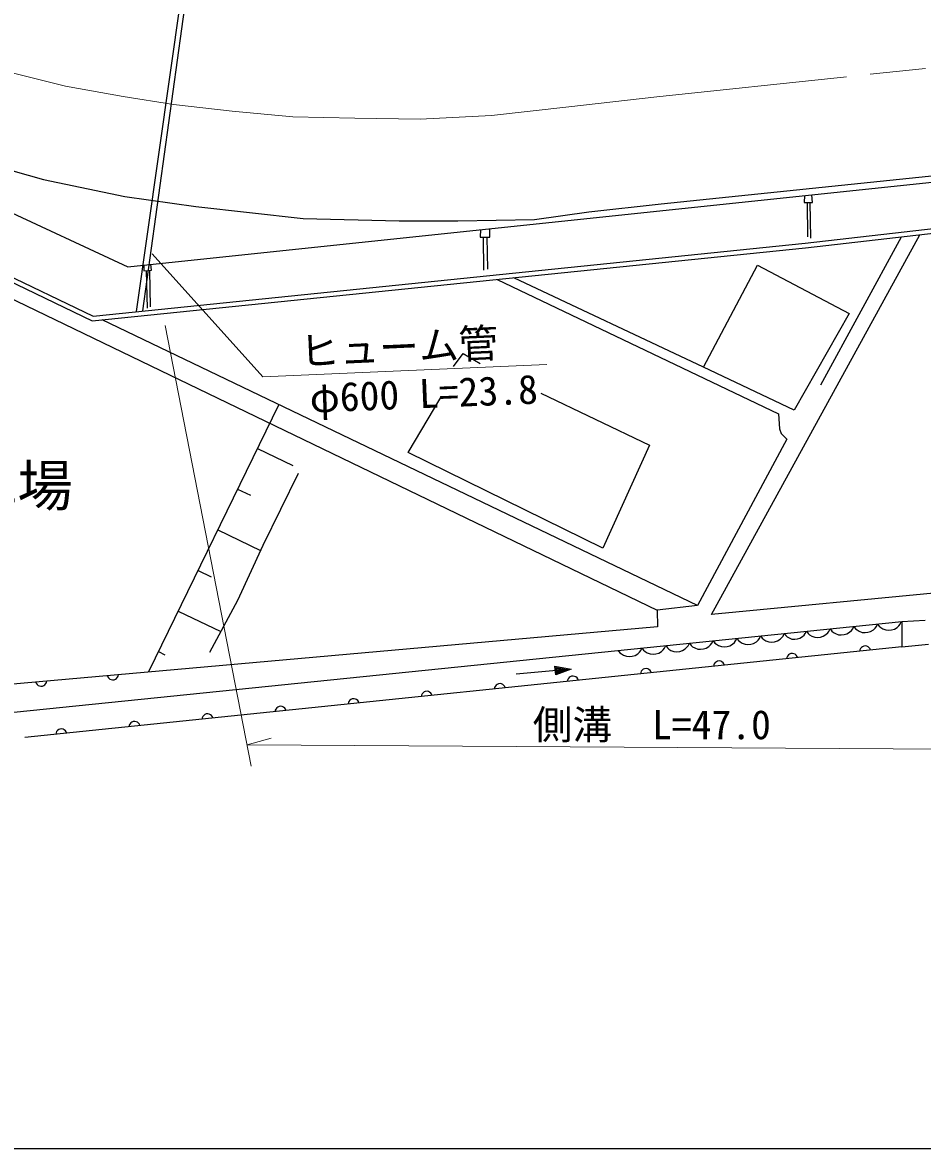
# Model space of a CAD drawing. Units: millimetres, scale not verified. Extents: x 40000 to 680000, y 20000 to 380000.
# Drawn here: x 171375 to 227999, y 205000 to 275854 of the extents above; entities that cross this region are included whole.
import ezdxf
from ezdxf.enums import TextEntityAlignment as Align

# ---------------------------------------------------------------- set-up
doc = ezdxf.new("R2010")
doc.units = ezdxf.units.MM
doc.header["$LTSCALE"] = 1000
doc.linetypes.add('CHAIN', pattern=[18.5, 12, -1.5, 3.5, -1.5])
for name, color, linetype, lineweight in [('M-BGD', 7, 'Continuous', 25), ('M-BMK', 2, 'CHAIN', 13), ('M-STR-HTXT', 7, 'Continuous', 13), ('M-STR-STRC', 7, 'Continuous', 25), ('M-TTL-BAND', 7, 'Continuous', 25)]:
    doc.layers.add(name, color=color, linetype=linetype, lineweight=lineweight)
doc.styles.add('ＭＳ ゴシック', font='')
doc.styles.get('ＭＳ ゴシック').set_extended_font_data('MS Gothic')

msp = doc.modelspace()

# ---------------------------------------------------------------- linework, layer by layer
at = {"layer": 'M-BGD'}
for p, q in [((178550, 257664), (181862, 281055)), ((182138, 281008), (178933, 257703)), ((135550, 275421), (211307, 238875)), ((221086, 264525), (221040, 265020)), ((220567, 264970), (220562, 264525)), ((220562, 264525), (221086, 264525)), ((220738, 264525), (220762, 262371)), ((220976, 262288), (220929, 264525)), ((220611, 261968), (237150, 263880)), ((200785, 262354), (200778, 262886)), ((220644, 261670), (237091, 263571)), ((200181, 262823), (200171, 262354)), ((200171, 262354), (200785, 262354)), ((200395, 260267), (200383, 262354)), ((200598, 262354), (200634, 260327)), ((214722, 238595), (227833, 262501)), ((221604, 253059), (226689, 262369)), ((175765, 257078), (220644, 261670)), ((175819, 257385), (220611, 261968)), ((169453, 260107), (175765, 257078)), ((169583, 260378), (175819, 257385)), ((179006, 260593), (179016, 260222)), ((179016, 260222), (179481, 260269)), ((179148, 260235), (179227, 257882)), ((179420, 257957), (179384, 260259)), ((179481, 260269), (179453, 260640)), ((214221, 254161), (217624, 260588)), ((217624, 260588), (223382, 257535)), ((201248, 259685), (218934, 251239)), ((214221, 254161), (202296, 259793)), ((223382, 257535), (219921, 251457)), ((213837, 239165), (176377, 257140)), ((198484, 254218), (199106, 255016)), ((199106, 255016), (200170, 254395)), ((219921, 251457), (214221, 254161)), ((195644, 248804), (197686, 252265)), ((203987, 252531), (210820, 249248)), ((187491, 251807), (179311, 234984)), ((218934, 251239), (219003, 250280)), ((219003, 250280), (219115, 249982)), ((219469, 249629), (213837, 239165)), ((219115, 249982), (219469, 249629)), ((186153, 249056), (188382, 247972)), ((207892, 242769), (195644, 248804)), ((210820, 249248), (207892, 242769)), ((188722, 247473), (186503, 242947)), ((184909, 246497), (185717, 246105)), ((183665, 243939), (186357, 242630)), ((186503, 242947), (184906, 239485)), ((182421, 241381), (183244, 240980)), ((240976, 241118), (214722, 238595)), ((184906, 239485), (183131, 236202)), ((181177, 238822), (183846, 237524)), ((213837, 239165), (211307, 238875)), ((211307, 238875), (211336, 237828)), ((168789, 232258), (226690, 238155)), ((226591, 237994), (226666, 238153)), ((226690, 238155), (228165, 238252)), ((226690, 238155), (226690, 236565)), ((211336, 237828), (170299, 234184)), ((219230, 237244), (219304, 237403)), ((219304, 237403), (219402, 237272)), ((220552, 237305), (220627, 237397)), ((220627, 237397), (220697, 237545)), ((220697, 237545), (220801, 237405)), ((220801, 237405), (220900, 237324)), ((221924, 237338), (222034, 237440)), ((222034, 237440), (222115, 237538)), ((222115, 237538), (222189, 237697)), ((222189, 237697), (222294, 237557)), ((222294, 237557), (222392, 237476)), ((222392, 237476), (222521, 237399)), ((222521, 237399), (222709, 237327)), ((223070, 237334), (223246, 237382)), ((223246, 237382), (223416, 237490)), ((223416, 237490), (223526, 237592)), ((223526, 237592), (223607, 237690)), ((223607, 237690), (223681, 237849)), ((223681, 237849), (223786, 237708)), ((223786, 237708), (223885, 237628)), ((223885, 237628), (224013, 237551)), ((224013, 237551), (224201, 237479)), ((224201, 237479), (224383, 237468)), ((224383, 237468), (224562, 237486)), ((224562, 237486), (224739, 237534)), ((224739, 237534), (224908, 237642)), ((224908, 237642), (225019, 237744)), ((225019, 237744), (225099, 237842)), ((225099, 237842), (225173, 238001)), ((225173, 238001), (225278, 237860)), ((225278, 237860), (225377, 237780)), ((225377, 237780), (225505, 237703)), ((225505, 237703), (225694, 237631)), ((225694, 237631), (225876, 237620)), ((225876, 237620), (226055, 237638)), ((226055, 237638), (226231, 237686)), ((226231, 237686), (226401, 237794)), ((226401, 237794), (226511, 237896)), ((226511, 237896), (226591, 237994)), ((213260, 236637), (213335, 236795)), ((213335, 236795), (213439, 236655)), ((213439, 236655), (213538, 236574)), ((214562, 236588), (214672, 236690)), ((214672, 236690), (214753, 236789)), ((214753, 236789), (214827, 236947)), ((214827, 236947), (214932, 236807)), ((214932, 236807), (215030, 236726)), ((215030, 236726), (215159, 236649)), ((215884, 236632), (216054, 236740)), ((216054, 236740), (216165, 236842)), ((216165, 236842), (216245, 236940)), ((216245, 236940), (216319, 237099)), ((216319, 237099), (216424, 236959)), ((216424, 236959), (216523, 236878)), ((216523, 236878), (216651, 236801)), ((216651, 236801), (216839, 236730)), ((216839, 236730), (217021, 236718)), ((217021, 236718), (217201, 236736)), ((217201, 236736), (217377, 236784)), ((217377, 236784), (217547, 236892)), ((217547, 236892), (217657, 236994)), ((217657, 236994), (217737, 237092)), ((217737, 237092), (217812, 237251)), ((217812, 237251), (217916, 237111)), ((217916, 237111), (218015, 237030)), ((218015, 237030), (218143, 236953)), ((218143, 236953), (218332, 236882)), ((218332, 236882), (218514, 236870)), ((218514, 236870), (218693, 236888)), ((218693, 236888), (218869, 236936)), ((218869, 236936), (219039, 237044)), ((219039, 237044), (219149, 237146)), ((219149, 237146), (219230, 237244)), ((219402, 237272), (219494, 237197)), ((219494, 237197), (219614, 237125)), ((219614, 237125), (219789, 237058)), ((219789, 237058), (219959, 237047)), ((219959, 237047), (220126, 237064)), ((220126, 237064), (220291, 237109)), ((220291, 237109), (220449, 237210)), ((220449, 237210), (220552, 237305)), ((220900, 237324), (221029, 237247)), ((221029, 237247), (221217, 237175)), ((221217, 237175), (221399, 237164)), ((221399, 237164), (221578, 237182)), ((221578, 237182), (221754, 237230)), ((221754, 237230), (221924, 237338)), ((222709, 237327), (222891, 237316)), ((222891, 237316), (223070, 237334)), ((226690, 236565), (228369, 236740)), ((226690, 236565), (171517, 230867)), ((179933, 236264), (180336, 236068)), ((208858, 236339), (208963, 236199)), ((208963, 236199), (209061, 236118)), ((209061, 236118), (209190, 236041)), ((209190, 236041), (209378, 235970)), ((209378, 235970), (209560, 235958)), ((209560, 235958), (209739, 235976)), ((209739, 235976), (209915, 236024)), ((209915, 236024), (210085, 236132)), ((210085, 236132), (210195, 236234)), ((210195, 236234), (210276, 236333)), ((210276, 236333), (210350, 236491)), ((210350, 236491), (210455, 236351)), ((210455, 236351), (210554, 236270)), ((210554, 236270), (210682, 236193)), ((210682, 236193), (210870, 236122)), ((210870, 236122), (211052, 236110)), ((211052, 236110), (211231, 236128)), ((211231, 236128), (211407, 236176)), ((211407, 236176), (211577, 236284)), ((211577, 236284), (211688, 236386)), ((211688, 236386), (211768, 236485)), ((211768, 236485), (211842, 236643)), ((211842, 236643), (211947, 236503)), ((211947, 236503), (212046, 236422)), ((212046, 236422), (212174, 236345)), ((212174, 236345), (212363, 236274)), ((212363, 236274), (212545, 236262)), ((212545, 236262), (212724, 236280)), ((212724, 236280), (212900, 236328)), ((212900, 236328), (213070, 236436)), ((213070, 236436), (213180, 236538)), ((213180, 236538), (213260, 236637)), ((213538, 236574), (213667, 236497)), ((213667, 236497), (213855, 236426)), ((213855, 236426), (214037, 236414)), ((214037, 236414), (214216, 236432)), ((214216, 236432), (214392, 236480)), ((214392, 236480), (214562, 236588)), ((215159, 236649), (215347, 236578)), ((215347, 236578), (215529, 236566)), ((215529, 236566), (215708, 236584)), ((215708, 236584), (215884, 236632)), ((219499, 235977), (219464, 235903)), ((219561, 236054), (219499, 235977)), ((219627, 236103), (219561, 236054)), ((219707, 236139), (219627, 236103)), ((219819, 236151), (219707, 236139)), ((219905, 236131), (219819, 236151)), ((219979, 236097), (219905, 236131)), ((220056, 236034), (219979, 236097)), ((220105, 235969), (220056, 236034)), ((220141, 235888), (220105, 235969)), ((224062, 236378), (224043, 236291)), ((224097, 236452), (224062, 236378)), ((224159, 236528), (224097, 236452)), ((224224, 236577), (224159, 236528)), ((224305, 236614), (224224, 236577)), ((224416, 236625), (224305, 236614)), ((224503, 236606), (224416, 236625)), ((224577, 236572), (224503, 236606)), ((224654, 236509), (224577, 236572)), ((224703, 236444), (224654, 236509)), ((224739, 236363), (224703, 236444)), ((204924, 234796), (204873, 235353)), ((204873, 235353), (205895, 235166)), ((204957, 234879), (204920, 235277)), ((204920, 235277), (205616, 235140)), ((214867, 235428), (214847, 235342)), ((214901, 235502), (214867, 235428)), ((214964, 235579), (214901, 235502)), ((215029, 235628), (214964, 235579)), ((215110, 235664), (215029, 235628)), ((215221, 235676), (215110, 235664)), ((215307, 235657), (215221, 235676)), ((215381, 235622), (215307, 235657)), ((215458, 235560), (215381, 235622)), ((215507, 235494), (215458, 235560)), ((215544, 235414), (215507, 235494)), ((219464, 235903), (219445, 235816)), ((176709, 234753), (176745, 234672)), ((176745, 234672), (176793, 234606)), ((176793, 234606), (176869, 234543)), ((176869, 234543), (176942, 234507)), ((177140, 234497), (177221, 234532)), ((177221, 234532), (177287, 234580)), ((177287, 234580), (177351, 234656)), ((177351, 234656), (177386, 234729)), ((177386, 234729), (177407, 234815)), ((205895, 235166), (202441, 234848)), ((205895, 235166), (204924, 234796)), ((205616, 235140), (204957, 234879)), ((204989, 234962), (204967, 235201)), ((204967, 235201), (205456, 235126)), ((205456, 235126), (204989, 234962)), ((205022, 235046), (205015, 235125)), ((205015, 235125), (205217, 235104)), ((205217, 235104), (205022, 235046)), ((205706, 234552), (205671, 234479)), ((205768, 234629), (205706, 234552)), ((205833, 234678), (205768, 234629)), ((205914, 234715), (205833, 234678)), ((206026, 234726), (205914, 234715)), ((206112, 234707), (206026, 234726)), ((206186, 234672), (206112, 234707)), ((206263, 234610), (206186, 234672)), ((206312, 234545), (206263, 234610)), ((206348, 234464), (206312, 234545)), ((210269, 234953), (210250, 234867)), ((210303, 235027), (210269, 234953)), ((210366, 235104), (210303, 235027)), ((210431, 235153), (210366, 235104)), ((210512, 235190), (210431, 235153)), ((210623, 235201), (210512, 235190)), ((210710, 235182), (210623, 235201)), ((210784, 235147), (210710, 235182)), ((210860, 235085), (210784, 235147)), ((210909, 235019), (210860, 235085)), ((210946, 234939), (210909, 235019)), ((172203, 234353), (172239, 234272)), ((172239, 234272), (172287, 234206)), ((172287, 234206), (172363, 234143)), ((172363, 234143), (172436, 234107)), ((172436, 234107), (172522, 234087)), ((172522, 234087), (172634, 234097)), ((172634, 234097), (172715, 234132)), ((172715, 234132), (172781, 234180)), ((172781, 234180), (172845, 234256)), ((172845, 234256), (172880, 234329)), ((172880, 234329), (172901, 234415)), ((176942, 234507), (177028, 234487)), ((177028, 234487), (177140, 234497)), ((201073, 234004), (201054, 233917)), ((201108, 234078), (201073, 234004)), ((201170, 234154), (201108, 234078)), ((201236, 234203), (201170, 234154)), ((201316, 234240), (201236, 234203)), ((201428, 234251), (201316, 234240)), ((201514, 234232), (201428, 234251)), ((201588, 234198), (201514, 234232)), ((201665, 234135), (201588, 234198)), ((201714, 234070), (201665, 234135)), ((201750, 233989), (201714, 234070)), ((205671, 234479), (205652, 234392)), ((191912, 233128), (191878, 233054)), ((191975, 233205), (191912, 233128)), ((192040, 233254), (191975, 233205)), ((192121, 233290), (192040, 233254)), ((192232, 233302), (192121, 233290)), ((192319, 233283), (192232, 233302)), ((192393, 233248), (192319, 233283)), ((192469, 233186), (192393, 233248)), ((192518, 233120), (192469, 233186)), ((192555, 233040), (192518, 233120)), ((196476, 233529), (196456, 233442)), ((196510, 233603), (196476, 233529)), ((196573, 233680), (196510, 233603)), ((196638, 233729), (196573, 233680)), ((196719, 233765), (196638, 233729)), ((196830, 233777), (196719, 233765)), ((196916, 233757), (196830, 233777)), ((196990, 233723), (196916, 233757)), ((197067, 233660), (196990, 233723)), ((197116, 233595), (197067, 233660)), ((197153, 233514), (197116, 233595)), ((187280, 232579), (187261, 232493)), ((187315, 232653), (187280, 232579)), ((187377, 232730), (187315, 232653)), ((187442, 232779), (187377, 232730)), ((187523, 232816), (187442, 232779)), ((187635, 232827), (187523, 232816)), ((187721, 232808), (187635, 232827)), ((187795, 232773), (187721, 232808)), ((187872, 232711), (187795, 232773)), ((187921, 232645), (187872, 232711)), ((187957, 232565), (187921, 232645)), ((191878, 233054), (191859, 232968)), ((178119, 231704), (178085, 231630)), ((178182, 231780), (178119, 231704)), ((178247, 231829), (178182, 231780)), ((178328, 231866), (178247, 231829)), ((178439, 231877), (178328, 231866)), ((178525, 231858), (178439, 231877)), ((178599, 231824), (178525, 231858)), ((178676, 231761), (178599, 231824)), ((178725, 231696), (178676, 231761)), ((178762, 231615), (178725, 231696)), ((182682, 232105), (182663, 232018)), ((182717, 232178), (182682, 232105)), ((182779, 232255), (182717, 232178)), ((182845, 232304), (182779, 232255)), ((182925, 232341), (182845, 232304)), ((183037, 232352), (182925, 232341)), ((183123, 232333), (183037, 232352)), ((183197, 232298), (183123, 232333)), ((183274, 232236), (183197, 232298)), ((183323, 232171), (183274, 232236)), ((183359, 232090), (183323, 232171)), ((173487, 231155), (173468, 231068)), ((173521, 231229), (173487, 231155)), ((173584, 231306), (173521, 231229)), ((173649, 231355), (173584, 231306)), ((173730, 231391), (173649, 231355)), ((173841, 231403), (173730, 231391)), ((173928, 231383), (173841, 231403)), ((174002, 231349), (173928, 231383)), ((174078, 231286), (174002, 231349)), ((174127, 231221), (174078, 231286)), ((174164, 231140), (174127, 231221)), ((178085, 231630), (178065, 231543))]:
    msp.add_line(p, q, dxfattribs=at)
at = {"layer": 'M-BMK'}
for p, q in [((211290, 271183), (264204, 276741)), ((170396, 272770), (174088, 271847)), ((174088, 271847), (177709, 271208)), ((177709, 271208), (180877, 270693)), ((180877, 270693), (184557, 270284)), ((205746, 270547), (211290, 271183)), ((184557, 270284), (188374, 269921)), ((196386, 269775), (200884, 270002)), ((200884, 270002), (205746, 270547)), ((188374, 269921), (192282, 269830)), ((192282, 269830), (196386, 269775))]:
    msp.add_line(p, q, dxfattribs=at)
at = {"layer": 'M-STR-HTXT'}
for p, q in [((179539, 261291), (186497, 253552)), ((180357, 256785), (185771, 229049)), ((186497, 253552), (204369, 254324)), ((185506, 230404), (187009, 230814)), ((185506, 230404), (231725, 230124))]:
    msp.add_line(p, q, dxfattribs=at)
at = {"layer": 'M-STR-STRC'}
for p, q in [((159773, 268947), (177994, 260486)), ((168161, 267249), (172704, 265971)), ((177994, 260486), (239845, 267000)), ((211552, 264438), (232141, 266568)), ((172704, 265971), (177816, 264906)), ((177816, 264906), (182289, 264267)), ((206999, 263947), (211552, 264438)), ((182289, 264267), (189037, 263521)), ((203591, 263450), (206999, 263947)), ((189037, 263521), (195071, 263379)), ((195071, 263379), (198763, 263379)), ((198763, 263379), (203591, 263450))]:
    msp.add_line(p, q, dxfattribs=at)
at = {"layer": 'M-TTL-BAND'}
msp.add_line((40000, 205000), (579000, 205000), dxfattribs=at)

# ---------------------------------------------------------------- texts
at = {"layer": 'M-BGD', "style": 'ＭＳ ゴシック'}
msp.add_text('駐車場', height=2566, dxfattribs=at).set_placement((169297, 246716), align=Align.MIDDLE_CENTER)
at = {"layer": 'M-STR-HTXT', "style": 'ＭＳ ゴシック'}
for s, rotation, p in [('ヒューム管', 2.6, (195062, 255435)), ('φ600 L=23.8', 2.3, (196615, 252507))]:
    msp.add_text(s, height=1833, rotation=rotation, dxfattribs=at).set_placement(p, align=Align.MIDDLE_CENTER)
msp.add_text('側溝\u3000L=47.0', height=1833, dxfattribs=at).set_placement((210970, 231672), align=Align.MIDDLE_CENTER)

doc.saveas('drawing.dxf')
